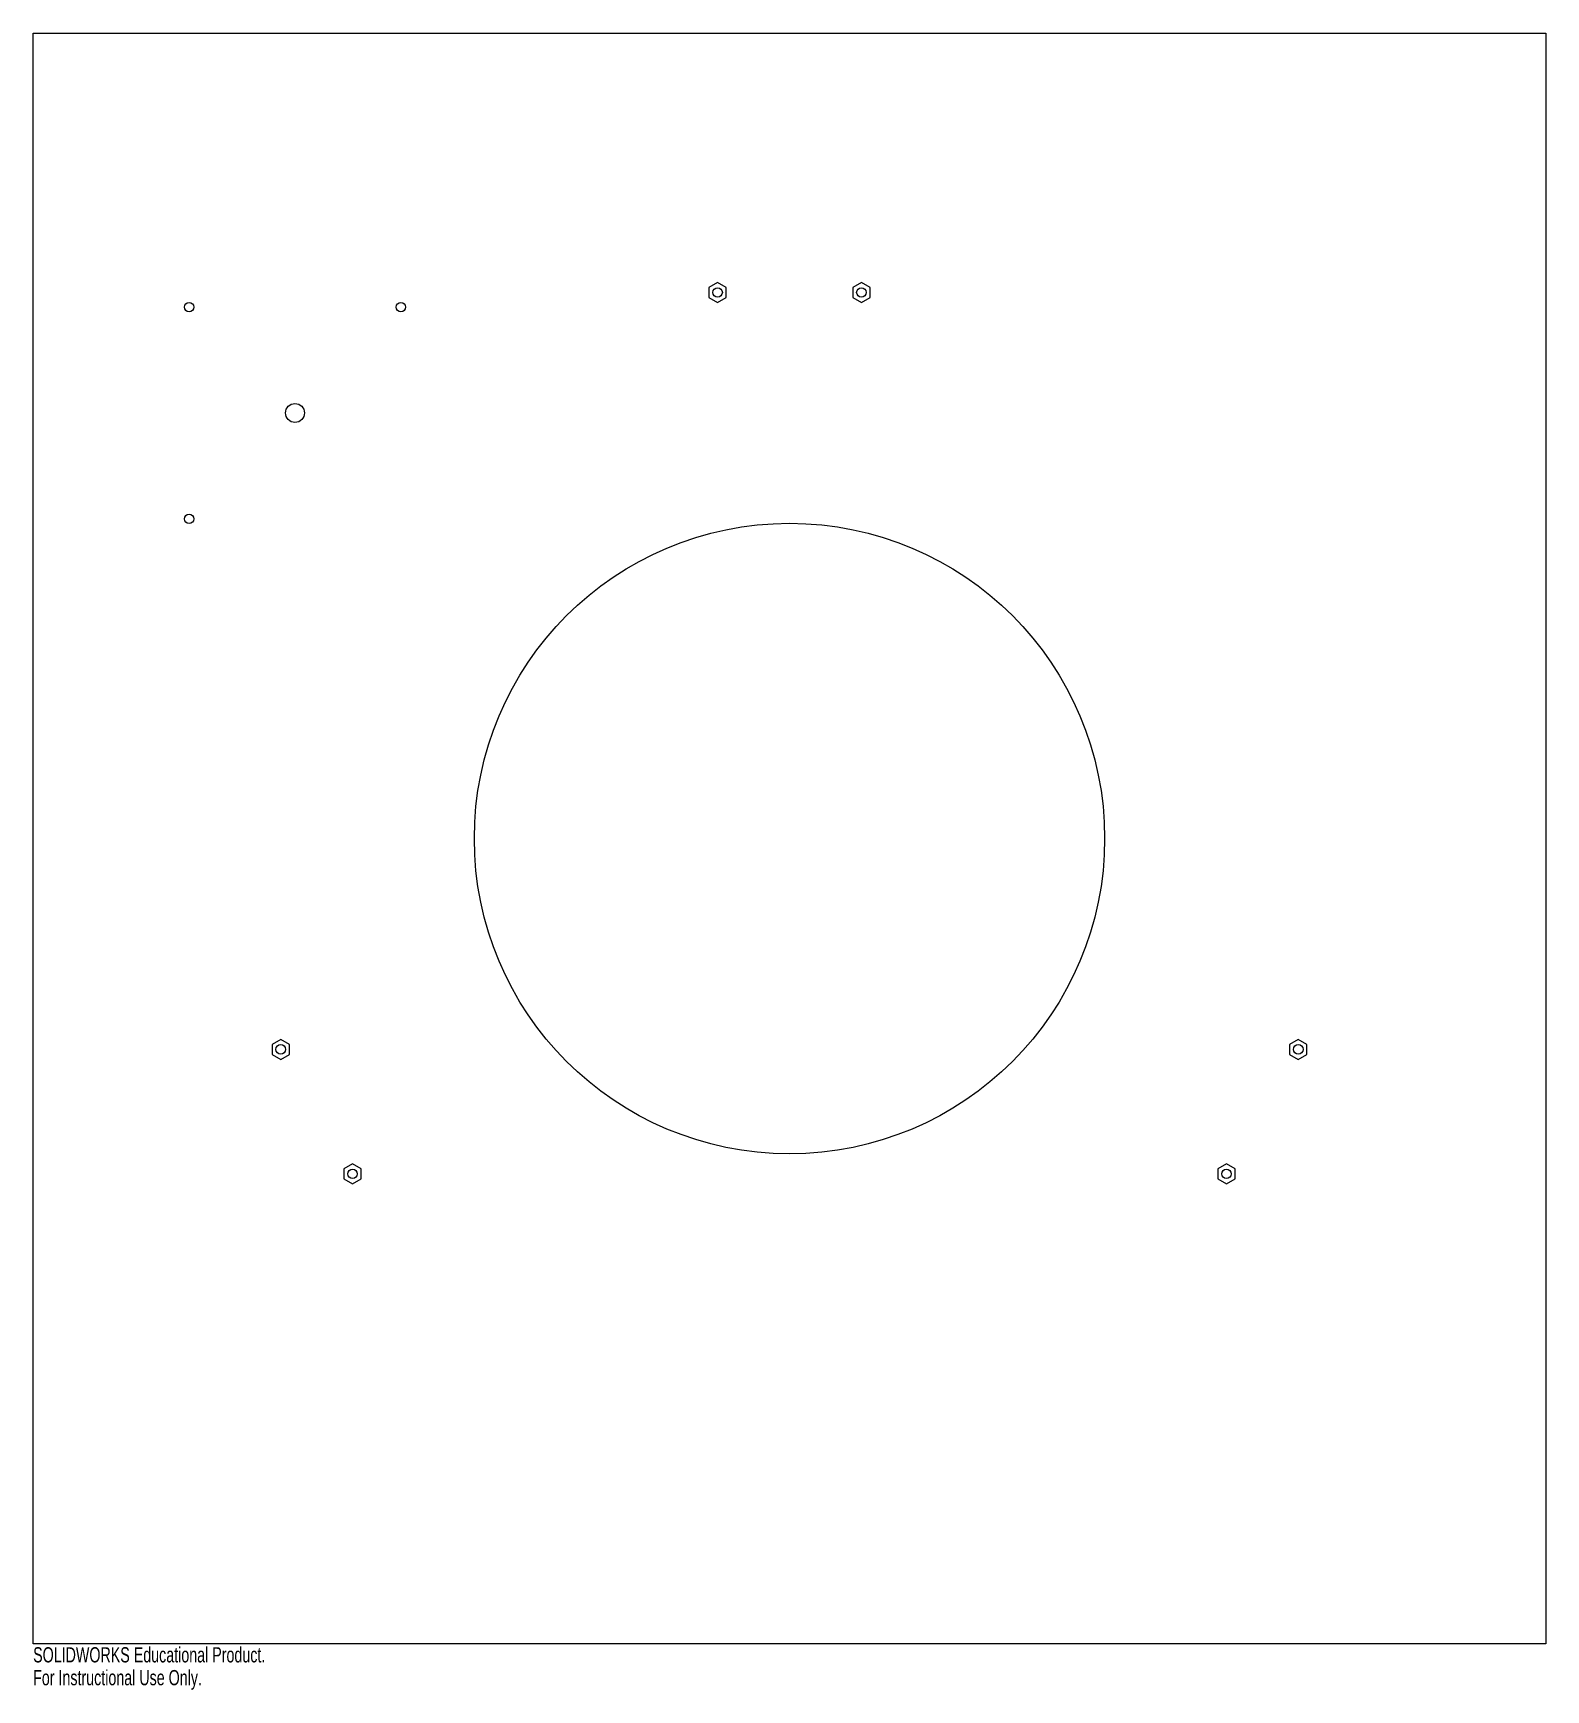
# Model space of a CAD drawing. Header units: millimetres. Extents: x -240 to 240, y -270 to 256.
import ezdxf

# ---------------------------------------------------------------- set-up
doc = ezdxf.new("R2010")
doc.units = ezdxf.units.MM
doc.styles.add('SLDTEXTSTYLE0', font='TXT', dxfattribs={"width": 0.7})

msp = doc.modelspace()

# ---------------------------------------------------------------- linework, layer by layer
at = {"color": 7, "linetype": 'Continuous', "lineweight": 15}
for p, q in [((-240, 255.5), (240, 255.5)), ((-240, -255.5), (-240, 255.5)), ((240, 255.5), (240, -255.5)), ((-22.81, 176.43), (-25.56, 174.84)), ((-25.56, 174.84), (-25.56, 171.67)), ((-20.06, 174.84), (-22.81, 176.43)), ((-20.06, 171.67), (-20.06, 174.84)), ((22.81, 176.43), (20.06, 174.84)), ((20.06, 174.84), (20.06, 171.67)), ((25.56, 174.84), (22.81, 176.43)), ((25.56, 171.67), (25.56, 174.84)), ((-25.56, 171.67), (-22.81, 170.08)), ((-22.81, 170.08), (-20.06, 171.67)), ((20.06, 171.67), (22.81, 170.08)), ((22.81, 170.08), (25.56, 171.67)), ((-161.45, -63.7), (-164.2, -65.29)), ((-164.2, -65.29), (-164.2, -68.46)), ((-158.7, -65.29), (-161.45, -63.7)), ((-158.7, -68.46), (-158.7, -65.29)), ((161.45, -63.7), (158.7, -65.29)), ((158.7, -65.29), (158.7, -68.46)), ((164.2, -65.29), (161.45, -63.7)), ((164.2, -68.46), (164.2, -65.29)), ((-164.2, -68.46), (-161.45, -70.05)), ((-161.45, -70.05), (-158.7, -68.46)), ((158.7, -68.46), (161.45, -70.05)), ((161.45, -70.05), (164.2, -68.46)), ((-138.64, -103.21), (-141.39, -104.79)), ((-141.39, -104.79), (-141.39, -107.97)), ((-135.89, -104.79), (-138.64, -103.21)), ((-135.89, -107.97), (-135.89, -104.79)), ((138.64, -103.21), (135.89, -104.79)), ((135.89, -104.79), (135.89, -107.97)), ((141.39, -104.79), (138.64, -103.21)), ((141.39, -107.97), (141.39, -104.79)), ((-141.39, -107.97), (-138.64, -109.56)), ((-138.64, -109.56), (-135.89, -107.97)), ((135.89, -107.97), (138.64, -109.56)), ((138.64, -109.56), (141.39, -107.97)), ((240, -255.5), (-240, -255.5))]:
    msp.add_line(p, q, dxfattribs=at)
for centre, radius in [((-22.81, 173.25), 1.5), ((22.81, 173.25), 1.5), ((-190.5, 168.6), 1.5), ((-123.32, 168.6), 1.5), ((-156.91, 135.01), 3), ((-190.5, 101.42), 1.5), ((0, 0), 100), ((-161.45, -66.87), 1.5), ((161.45, -66.87), 1.5), ((-138.64, -106.38), 1.5), ((138.64, -106.38), 1.5)]:
    msp.add_circle(centre, radius, dxfattribs=at)

# ---------------------------------------------------------------- texts
at = {"color": 7, "linetype": 'Continuous', "char_height": 4.8336, "attachment_point": 1, "style": 'SLDTEXTSTYLE0'}
for s, insert in [('SOLIDWORKS Educational Product.', (-240, -256.52)), ('For Instructional Use Only.', (-240, -263.77))]:
    msp.add_mtext(s, dxfattribs=dict(at, insert=insert))

doc.saveas('drawing.dxf')
